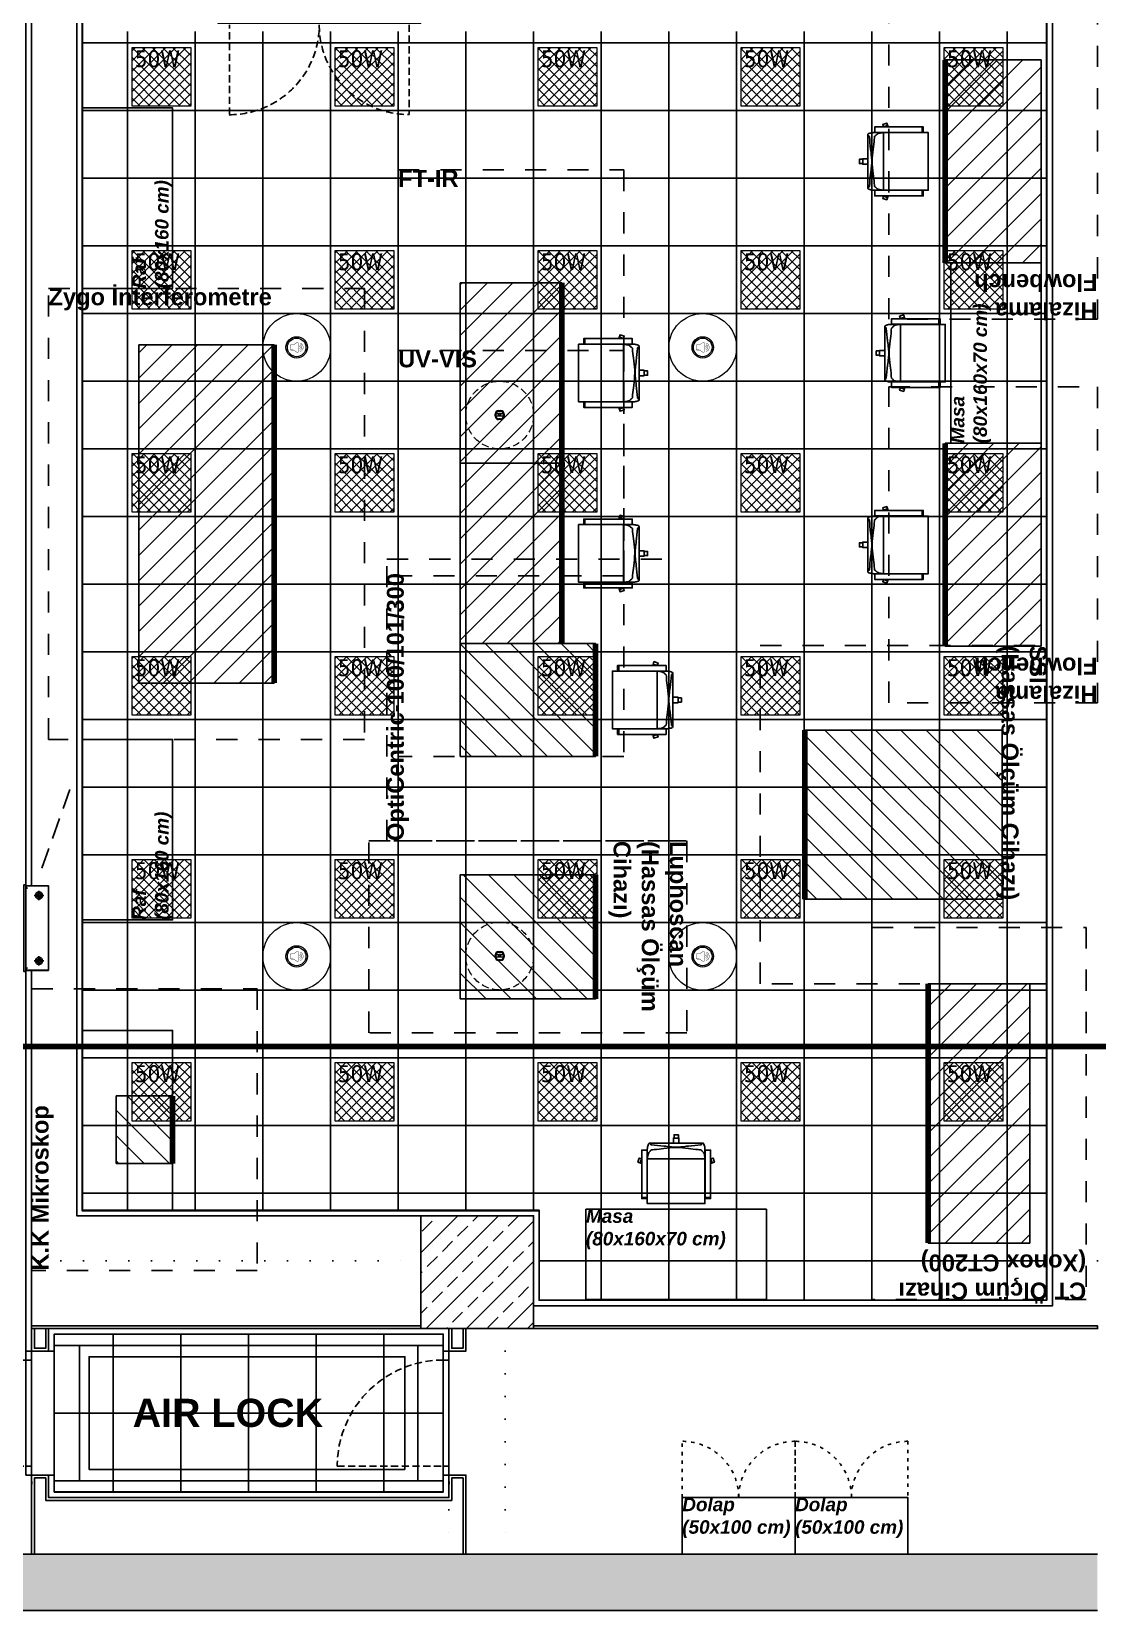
# Model space of a CAD drawing. Header units: centimetres. Extents: x 405564 to 502064, y 46284 to 60634.
# Drawn here: x 482805 to 483750, y 51833 to 53233 of the extents above; entities that cross this region are included whole.
import ezdxf
from ezdxf.enums import TextEntityAlignment as Align
from ezdxf.xclip import XClip

# ---------------------------------------------------------------- set-up
doc = ezdxf.new("R2010")
doc.units = ezdxf.units.CM
doc.header["$XCLIPFRAME"] = 0
for name, pattern in [('3+1_3b$0$DASHED', [0.25, 0.125, -0.125]), ('ACAD_ISO03W100', [30, 12, -18]), ('ACAD_ISO07W100', [3, 0, -3]), ('BORDER', [1.75, 0.5, -0.25, 0.5, -0.25, 0, -0.25]), ('DASHDOT', [25.4, 12.7, -6.35, 0, -6.35]), ('DOT', [0.25, 0, -0.25]), ('HIDDEN', [9.525, 6.35, -3.175]), ('HIDDEN2', [9.375, 6.25, -3.125])]:
    doc.linetypes.add(name, pattern=pattern)
doc.layers.get('0').update_dxf_attribs({"color": 8, "lineweight": 9})
for name, color, linetype, lineweight in [('---___EB_draft00_parselsiniri', 8, 'BORDER', 9), ('0-KRCN-AYDINLATMA-130426', 8, 'Continuous', 9), ('0-KRCN-MİMARİ-220526', 8, 'Continuous', 9)]:
    doc.layers.add(name, color=color, linetype=linetype, lineweight=lineweight)
for name, color, linetype in [('---___EB_draft03_cihazlar', 8, 'Continuous'), ('0-KRCN-ASMATAVAN-130426', 8, 'Continuous'), ('AS_CIZGI_ARSA', 8, 'Continuous'), ('AS_DOS_TERAS_UST', 8, 'ACAD_ISO07W100'), ('AS_DUV_ALCIPAN_YANGINA-SUYA DAYANIMLI', 8, 'Continuous'), ('AS_DUV_TEMIZ ODA PANELI', 8, 'Continuous'), ('AS_GOR_UZAK2', 8, 'Continuous'), ('AS_KAPI_CAM', 8, 'Continuous'), ('AS_KAPI_POZ', 8, 'Continuous'), ('AS_TA_BETONARME', 5, 'Continuous'), ('AS_TA_TARAMA', 8, 'Continuous'), ('AS_TEFR_CIHAZ', 8, 'Continuous'), ('AS_TEFR_MEK_YANGIN DOLAP TIP1 STANDART', 8, 'Continuous'), ('AS_TEFR_MOB', 8, 'Continuous'), ('AS_TES_HVL_DUVAR MENFEZ KUTU TEMIZ ODA', 8, 'HIDDEN2'), ('AS_YAZI', 8, 'Continuous')]:
    doc.layers.add(name, color=color, linetype=linetype)
doc.styles.add('Kalin02', font='arialbd.ttf')
doc.styles.add('OLCU', font='romanstw.shx', dxfattribs={"width": 0.6})
doc.styles.add('TAHOMA', font='tahoma.ttf')

# ---------------------------------------------------------------- blocks, each defined once
blk = doc.blocks.new('50W 60x60 cm  SIVA ALTI LED ARMATÜR')
at = {"layer": '0-KRCN-AYDINLATMA-130426'}
h = blk.add_hatch(dxfattribs=at)
h.set_pattern_fill('ANSI37', color=256, scale=0.2)
h.paths.add_polyline_path([(-2.6, 2.59), (2.6, 2.59), (2.6, -2.61), (-2.6, -2.61)])
for points in [[(-3, 2.99), (3, 2.99), (3, -3.01), (-3, -3.01)], [(-2.6, 2.59), (2.6, 2.59), (2.6, -2.61), (-2.6, -2.61)]]:
    blk.add_lwpolyline(points, close=True, dxfattribs=at)
at = {"layer": '0-KRCN-AYDINLATMA-130426', "insert": (-2.35, 2.34), "char_height": 1.5, "attachment_point": 1, "style": 'TAHOMA'}
blk.add_mtext_dynamic_manual_height_columns('{\\fTahoma|b0|i0|c162|p34;50W}', width=1.5, gutter_width=1.25, heights=[0], dxfattribs=at)
blk = doc.blocks.new('ABB 6131-31-24-500')
at = {"layer": '0-KRCN-AYDINLATMA-130426'}
for p, q in [((-4, -1), (-4, 1)), ((3.2, 1), (-3.2, 1)), ((-3.2, -0.8), (-3.2, 0.8)), ((-1, 4), (1, 4)), ((-1, -0.9), (-1, 1)), ((-0.8, 3.2), (0.8, 3.2)), ((1, -0.9), (1, 1)), ((3.2, 0.8), (3.2, -0.8)), ((4, 1), (4, -1)), ((3.2, -0.9), (-3.2, -0.9)), ((1, -4), (-1, -4)), ((0.8, -3.2), (-0.8, -3.2))]:
    blk.add_line(p, q, dxfattribs=at)
at = {"layer": '0-KRCN-AYDINLATMA-130426', "linetype": 'HIDDEN'}
blk.add_circle((0, 0), 30, dxfattribs=at)
at = {"layer": '0-KRCN-AYDINLATMA-130426'}
for centre, radius in [((-0.5, 0), 0.089), ((0, 0), 0.16), ((0.5, 0), 0.089)]:
    blk.add_circle(centre, radius, dxfattribs=at)
for centre, radius, start, end in [((-1, 1), 3.01, 90, 180), ((-0.8, 0.8), 2.41, 90, 180), ((0.8, 0.8), 2.41, 0, 90), ((1, 1), 3.01, 0, 90), ((-1, -1), 3.01, 180, 270), ((-0.8, -0.8), 2.41, 180, 270), ((0.8, -0.8), 2.41, 270, 0), ((1, -1), 3.01, 270, 0)]:
    blk.add_arc(centre, radius, start, end, dxfattribs=at)
blk = doc.blocks.new('ASMA TAVA TİPİ HOPARLÖR')
at = {"layer": '0-KRCN-AYDINLATMA-130426', "const_width": 0.317}
blk.add_lwpolyline([(0.3, -4.4, 0.598176), (1.3, -3.9), (1.3, 3.9, 0.598176), (0.3, 4.4), (-2.7, 2.4, -0.147433), (-3, 2.3), (-5.1, 2.3, 0.414214), (-5.7, 1.7), (-5.7, -1.7, 0.414214), (-5.1, -2.3), (-3, -2.3, -0.147433), (-2.7, -2.4)], format="xyb", close=True, dxfattribs=at)
for points in [[(2.4, 1.3, -0.601398), (2.4, -1.3)], [(2.8, 2.5, -0.658812), (2.8, -2.5)], [(3.2, 3.7, -0.680488), (3.2, -3.7)]]:
    blk.add_lwpolyline(points, format="xyb", dxfattribs=at)
at = {"layer": '0-KRCN-AYDINLATMA-130426'}
blk.add_circle((0, 0), 30, dxfattribs=at)
at = {"layer": '0-KRCN-AYDINLATMA-130426', "ltscale": 0.1}
for radius in [9.5, 8.23]:
    blk.add_circle((0, 0), radius, dxfattribs=at)
blk = doc.blocks.new('G$C546873DE')
at = {"layer": '0-KRCN-AYDINLATMA-130426', "xscale": 10, "yscale": 10, "zscale": 10}
for p in [(12355.7, 6058.6), (12535.7, 6058.6), (12715.7, 6058.6), (12895.7, 6058.6), (13075.7, 6058.6), (12355.7, 5878.6), (12535.7, 5878.6), (12715.7, 5878.6), (12895.7, 5878.6), (13075.7, 5878.6), (12355.7, 5698.6), (12535.7, 5698.6), (12715.7, 5698.6), (12895.7, 5698.6), (13075.7, 5698.6), (12355.7, 5518.6), (12535.7, 5518.6), (12715.7, 5518.6), (12895.7, 5518.6), (13075.7, 5518.6), (12355.7, 5338.6), (12535.7, 5338.6), (12715.7, 5338.6), (12895.7, 5338.6), (13075.7, 5338.6), (12355.7, 5158.6), (12535.7, 5158.6), (12715.7, 5158.6), (12895.7, 5158.6), (13075.7, 5158.6)]:
    blk.add_blockref('50W 60x60 cm  SIVA ALTI LED ARMATÜR', p, dxfattribs=at)
at = {"layer": '0-KRCN-AYDINLATMA-130426'}
for name, p in [('ASMA TAVA TİPİ HOPARLÖR', (12475.7, 5818.5)), ('ASMA TAVA TİPİ HOPARLÖR', (12835.7, 5818.5)), ('ABB 6131-31-24-500', (12655.7, 5758.5)), ('ASMA TAVA TİPİ HOPARLÖR', (12475.7, 5278.5)), ('ABB 6131-31-24-500', (12655.7, 5278.8)), ('ASMA TAVA TİPİ HOPARLÖR', (12835.7, 5278.5))]:
    blk.add_blockref(name, p, dxfattribs=at)
blk = doc.blocks.new('Luphoscan(HassasÖlçümCihazı)')
at = {"layer": 'AS_TEFR_CIHAZ'}
h = blk.add_hatch(dxfattribs=at)
h.set_pattern_fill('ANSI31', color=1, scale=5)
h.paths.add_polyline_path([(268904.1, -43521.8), (269014.1, -43521.8), (269014.1, -43641.8), (268904.1, -43641.8)])
at = {"layer": 'AS_TEFR_CIHAZ', "color": 1, "linetype": '3+1_3b$0$DASHED', "ltscale": 150}
blk.add_lwpolyline([(268874.1, -43440.8), (269044.1, -43440.8), (269044.1, -43722.8), (268874.1, -43722.8), (268874.1, -43440.8)], dxfattribs=at)
at = {"layer": 'AS_TEFR_CIHAZ', "color": 1, "const_width": 5}
blk.add_lwpolyline([(268904.1, -43521.8), (269014.1, -43521.8)], dxfattribs=at)
at = {"layer": 'AS_TEFR_CIHAZ', "color": 1}
blk.add_lwpolyline([(268904.1, -43521.8), (269014.1, -43521.8), (269014.1, -43641.8), (268904.1, -43641.8), (268904.1, -43521.8)], dxfattribs=at)
at = {"layer": 'AS_TEFR_CIHAZ', "insert": (268874.1, -43440.8), "char_height": 15, "attachment_point": 1, "style": 'Kalin02'}
blk.add_mtext_dynamic_manual_height_columns('Luphoscan \\P(Hassas Ölçüm \\PCihazı)', width=590.732, gutter_width=750, heights=[137.1], dxfattribs=at)
blk = doc.blocks.new('zygointerferometre')
at = {"layer": 'AS_TEFR_CIHAZ'}
h = blk.add_hatch(dxfattribs=at)
h.set_pattern_fill('ANSI31', color=1, scale=5)
h.paths.add_polyline_path([(272550.3, -39180.5), (272670.3, -39180.5), (272670.3, -39480.5), (272550.3, -39480.5)])
at = {"layer": 'AS_TEFR_CIHAZ', "color": 1, "linetype": '3+1_3b$0$DASHED', "ltscale": 150}
blk.add_lwpolyline([(272470.3, -39130.5), (272750.3, -39130.5), (272750.3, -39530.5), (272470.3, -39530.5), (272470.3, -39130.5)], dxfattribs=at)
at = {"layer": 'AS_TEFR_CIHAZ', "color": 1}
blk.add_lwpolyline([(272550.3, -39180.5), (272670.3, -39180.5), (272670.3, -39480.5), (272550.3, -39480.5), (272550.3, -39180.5)], dxfattribs=at)
at = {"layer": 'AS_TEFR_CIHAZ', "color": 1, "const_width": 5}
blk.add_lwpolyline([(272670.3, -39180.5), (272670.3, -39480.5)], dxfattribs=at)
at = {"layer": 'AS_TEFR_CIHAZ', "insert": (272470.3, -39130.5), "char_height": 15, "attachment_point": 1, "style": 'Kalin02'}
blk.add_mtext_dynamic_manual_height_columns('Zygo İnterferometre', width=590.732, gutter_width=750, heights=[137.1], dxfattribs=at)
blk = doc.blocks.new('SSI(Hassas Ölçüm Cihazı)')
at = {"layer": 'AS_TEFR_CIHAZ'}
h = blk.add_hatch(dxfattribs=at)
h.set_pattern_fill('ANSI31', color=1, scale=5)
h.paths.add_polyline_path([(268792.9, -42909.9), (268942.9, -42909.9), (268942.9, -43084.9), (268792.9, -43084.9)])
at = {"layer": 'AS_TEFR_CIHAZ', "color": 1, "linetype": '3+1_3b$0$DASHED', "ltscale": 150}
blk.add_lwpolyline([(268717.9, -42870.4), (269017.9, -42870.4), (269017.9, -43124.4), (268717.9, -43124.4), (268717.9, -42870.4)], dxfattribs=at)
at = {"layer": 'AS_TEFR_CIHAZ', "color": 1}
blk.add_lwpolyline([(268792.9, -42909.9), (268942.9, -42909.9), (268942.9, -43084.9), (268792.9, -43084.9), (268792.9, -42909.9)], dxfattribs=at)
at = {"layer": 'AS_TEFR_CIHAZ', "color": 1, "const_width": 5}
blk.add_lwpolyline([(268792.9, -43084.9), (268942.9, -43084.9)], dxfattribs=at)
at = {"layer": 'AS_TEFR_CIHAZ', "insert": (268717.9, -42870.4), "char_height": 15, "attachment_point": 1, "style": 'Kalin02'}
blk.add_mtext_dynamic_manual_height_columns('SSI \\P(Hassas Ölçüm Cihazı)', width=590.732, gutter_width=750, heights=[137.1], dxfattribs=at)
blk = doc.blocks.new('sandalye_')
at = {"layer": 'AS_TEFR_MOB', "linetype": 'ByBlock', "ltscale": 25}
for points in [[(260033.4, -40514.8, -0.048176), (260031.6, -40514.8, -0.000623), (260029.1, -40514.6, -0.003131), (260022.4, -40513.8, 0.007334), (260011.4, -40512.7, -0.309457), (260010.5, -40511.9, 0.002444), (260010.4, -40511.5, 0.476314), (260010.2, -40511.4, 0.375136), (260009, -40511.6, 0.082453), (260008.7, -40512.2, 0.046929), (260008.2, -40513.8, 0.002381), (260007.9, -40515.3, 0.007794), (260007.8, -40516.4), (260007.8, -40524.5, -0.011445), (260008.4, -40521.5, -0.082784), (260009.2, -40519.5, -0.150147), (260010.3, -40518.5, 0.242317), (260010.4, -40518.4, -0.036292), (260010.5, -40518, -0.114957), (260010.8, -40517.6, -0.16132), (260011.4, -40517.2, -0.020506), (260013.9, -40517, 0.024793), (260022.4, -40516.1, -0.030903), (260033.4, -40515.1, -1.030607)], [(260033.4, -40514.8, 0.048176), (260035.1, -40514.8, 0.000623), (260037.6, -40514.6, 0.003131), (260044.3, -40513.8, -0.007334), (260055.3, -40512.7, 0.309457), (260056.2, -40511.9, -0.002444), (260056.3, -40511.5, -0.476314), (260056.5, -40511.4, -0.375136), (260057.7, -40511.6, -0.082453), (260058, -40512.2, -0.046929), (260058.5, -40513.8, -0.002381), (260058.8, -40515.3, -0.007794), (260058.9, -40516.4), (260058.9, -40524.5, 0.011445), (260058.4, -40521.5, 0.082784), (260057.6, -40519.5, 0.150147), (260056.4, -40518.5, -0.242317), (260056.3, -40518.4, 0.036292), (260056.2, -40518, 0.114957), (260055.9, -40517.6, 0.16132), (260055.3, -40517.2, 0.020506), (260052.8, -40517, -0.024793), (260044.3, -40516.1, 0.030903), (260033.4, -40515.1, 1.030607)]]:
    blk.add_lwpolyline(points, format="xyb", dxfattribs=at)
for points in [[(260009.7, -40511.3), (260033.4, -40511.3)], [(260035.8, -40511.3), (260035.8, -40506.8), (260030.9, -40506.8), (260030.9, -40511.3)], [(260031.5, -40506.8), (260031.5, -40503.8), (260035.3, -40503.8), (260035.3, -40506.8)], [(260057, -40511.3), (260033.4, -40511.3)], [(260002.8, -40525.2), (260000.6, -40524.5), (259999.4, -40528.1), (260002.8, -40529.2)], [(260002.7, -40525.2), (260001.5, -40528.8)], [(260002.8, -40525.4), (260001.7, -40528.8)], [(260007.8, -40524.5), (260007.8, -40564.9), (260033.4, -40564.9)], [(260007.8, -40525.2), (260033.4, -40525.2)], [(260058.9, -40524.5), (260058.9, -40564.9), (260033.4, -40564.9)], [(260058.9, -40525.2), (260033.4, -40525.2)], [(260063.9, -40525.2), (260066.1, -40524.5), (260067.3, -40528.1), (260063.9, -40529.2)], [(260063.9, -40525.4), (260065.1, -40528.8)], [(260064.1, -40525.2), (260065.2, -40528.8)], [(260002.8, -40559.4), (260002.8, -40560.4), (260007.8, -40560.4), (260007.8, -40559.4)], [(260063.9, -40559.4), (260063.9, -40560.4), (260059, -40560.4), (260059, -40559.4)]]:
    blk.add_lwpolyline(points, dxfattribs=at)
for points in [[(260007.8, -40559.4), (260002.8, -40559.4), (260002.8, -40517.4), (260007.8, -40517.4)], [(260059, -40559.4), (260063.9, -40559.4), (260063.9, -40517.4), (260059, -40517.4)]]:
    blk.add_lwpolyline(points, close=True, dxfattribs=at)
blk = doc.blocks.new('HizalamaFlowbench')
at = {"layer": 'AS_TEFR_CIHAZ'}
h = blk.add_hatch(dxfattribs=at)
h.set_pattern_fill('ANSI31', color=1, scale=5)
h.set_pattern_definition([(45, (10801.592, 2951.475), (-11.22532015, 11.22532015), [])])
h.paths.add_polyline_path([(277655.7, -39872.9), (277740.7, -39872.9), (277740.7, -40052.9), (277655.7, -40052.9)])
at = {"layer": 'AS_TEFR_CIHAZ', "color": 1, "linetype": '3+1_3b$0$DASHED', "ltscale": 150}
blk.add_lwpolyline([(277605.7, -39822.9), (277790.7, -39822.9), (277790.7, -40102.9), (277605.7, -40102.9), (277605.7, -39822.9)], dxfattribs=at)
at = {"layer": 'AS_TEFR_CIHAZ', "color": 1, "const_width": 5}
blk.add_lwpolyline([(277740.7, -39872.9), (277740.7, -40052.9)], dxfattribs=at)
at = {"layer": 'AS_TEFR_CIHAZ', "color": 1}
blk.add_lwpolyline([(277655.7, -39872.9), (277740.7, -39872.9), (277740.7, -40052.9), (277655.7, -40052.9), (277655.7, -39872.9)], dxfattribs=at)
at = {"layer": 'AS_TEFR_MOB', "color": 1, "rotation": 270}
blk.add_blockref('sandalye_', (318320.6, 220070.5), dxfattribs=at)
at = {"layer": 'AS_TEFR_CIHAZ', "insert": (277605.7, -39822.9), "char_height": 15, "attachment_point": 1, "style": 'Kalin02'}
blk.add_mtext_dynamic_manual_height_columns('Hizalama \\PFlowbench', width=975.745, gutter_width=750, heights=[152.4], dxfattribs=at)
blk = doc.blocks.new('OptiCentric100_101_300')
at = {"layer": 'AS_TEFR_CIHAZ'}
h = blk.add_hatch(dxfattribs=at)
h.set_pattern_fill('ANSI31', color=1, scale=5)
h.paths.add_polyline_path([(271677.7, -39089.4), (271777.7, -39089.4), (271777.7, -39209.4), (271677.7, -39209.4)])
at = {"layer": 'AS_TEFR_CIHAZ', "color": 1, "linetype": '3+1_3b$0$DASHED', "ltscale": 150}
blk.add_lwpolyline([(271602.7, -39024.4), (271852.7, -39024.4), (271852.7, -39274.4), (271602.7, -39274.4), (271602.7, -39024.4)], dxfattribs=at)
at = {"layer": 'AS_TEFR_CIHAZ', "color": 1}
blk.add_lwpolyline([(271677.7, -39089.4), (271777.7, -39089.4), (271777.7, -39209.4), (271677.7, -39209.4), (271677.7, -39089.4)], dxfattribs=at)
at = {"layer": 'AS_TEFR_CIHAZ', "color": 1, "const_width": 5}
blk.add_lwpolyline([(271677.7, -39209.4), (271777.7, -39209.4)], dxfattribs=at)
at = {"layer": 'AS_TEFR_MOB', "color": 1, "rotation": 180}
blk.add_blockref('sandalye_', (531761.1, -79789.3), dxfattribs=at)
at = {"layer": 'AS_TEFR_CIHAZ', "insert": (271602.7, -39024.4), "char_height": 15, "attachment_point": 1, "style": 'Kalin02'}
blk.add_mtext_dynamic_manual_height_columns('OptiCentric-100/101/300', width=590.732, gutter_width=750, heights=[137.1], dxfattribs=at)
blk = doc.blocks.new('K.K Mikroskop')
at = {"layer": 'AS_TEFR_CIHAZ'}
h = blk.add_hatch(dxfattribs=at)
h.set_pattern_fill('ANSI31', color=1, scale=5)
h.paths.add_polyline_path([(274715.4, -40633.8), (274775.4, -40633.8), (274775.4, -40683.8), (274715.4, -40683.8)])
at = {"layer": 'AS_TEFR_CIHAZ', "color": 1, "linetype": '3+1_3b$0$DASHED', "ltscale": 150}
blk.add_lwpolyline([(274620.4, -40558.8), (274870.4, -40558.8), (274870.4, -40758.8), (274620.4, -40758.8), (274620.4, -40558.8)], dxfattribs=at)
at = {"layer": 'AS_TEFR_CIHAZ', "color": 1}
blk.add_lwpolyline([(274715.4, -40633.8), (274775.4, -40633.8), (274775.4, -40683.8), (274715.4, -40683.8), (274715.4, -40633.8)], dxfattribs=at)
at = {"layer": 'AS_TEFR_CIHAZ', "color": 1, "const_width": 5}
blk.add_lwpolyline([(274715.4, -40683.8), (274775.4, -40683.8)], dxfattribs=at)
at = {"layer": 'AS_TEFR_CIHAZ', "insert": (274620.4, -40558.8), "char_height": 15, "attachment_point": 1, "style": 'Kalin02'}
blk.add_mtext_dynamic_manual_height_columns('K.K Mikroskop', width=588.214, gutter_width=750, heights=[89.3], dxfattribs=at)
blk = doc.blocks.new('FT-IR')
at = {"layer": 'AS_TEFR_CIHAZ'}
h = blk.add_hatch(dxfattribs=at)
h.set_pattern_fill('ANSI31', color=1, scale=5)
h.paths.add_polyline_path([(272865.2, -40636.1), (272955.2, -40636.1), (272955.2, -40796.1), (272865.2, -40796.1)])
at = {"layer": 'AS_TEFR_CIHAZ', "color": 1, "linetype": '3+1_3b$0$DASHED', "ltscale": 150}
blk.add_lwpolyline([(272810.2, -40536.1), (273010.2, -40536.1), (273010.2, -40896.1), (272810.2, -40896.1), (272810.2, -40536.1)], dxfattribs=at)
at = {"layer": 'AS_TEFR_CIHAZ', "color": 1}
blk.add_lwpolyline([(272865.2, -40636.1), (272955.2, -40636.1), (272955.2, -40796.1), (272865.2, -40796.1), (272865.2, -40636.1)], dxfattribs=at)
at = {"layer": 'AS_TEFR_CIHAZ', "color": 1, "const_width": 5}
blk.add_lwpolyline([(272955.2, -40636.1), (272955.2, -40796.1)], dxfattribs=at)
at = {"layer": 'AS_TEFR_MOB', "color": 1, "rotation": 270}
blk.add_blockref('sandalye_', (313535.1, 219317.2), dxfattribs=at)
at = {"layer": 'AS_TEFR_CIHAZ', "insert": (272810.2, -40536.1), "char_height": 15, "attachment_point": 1, "style": 'Kalin02'}
blk.add_mtext_dynamic_manual_height_columns('FT-IR', width=588.214, gutter_width=750, heights=[89.3], dxfattribs=at)
blk = doc.blocks.new('UV-VIS')
at = {"layer": 'AS_TEFR_CIHAZ'}
h = blk.add_hatch(dxfattribs=at)
h.set_pattern_fill('ANSI31', color=1, scale=5)
h.set_pattern_definition([(45, (359.981, 0), (-11.22532015, 11.22532015), [])])
h.paths.add_polyline_path([(273225.2, -40636.1), (273315.2, -40636.1), (273315.2, -40796.1), (273225.2, -40796.1)])
at = {"layer": 'AS_TEFR_CIHAZ', "color": 1, "linetype": '3+1_3b$0$DASHED', "ltscale": 150}
blk.add_lwpolyline([(273170.2, -40536.1), (273370.2, -40536.1), (273370.2, -40896.1), (273170.2, -40896.1), (273170.2, -40536.1)], dxfattribs=at)
at = {"layer": 'AS_TEFR_CIHAZ', "color": 1}
blk.add_lwpolyline([(273225.2, -40636.1), (273315.2, -40636.1), (273315.2, -40796.1), (273225.2, -40796.1), (273225.2, -40636.1)], dxfattribs=at)
at = {"layer": 'AS_TEFR_CIHAZ', "color": 1, "const_width": 5}
blk.add_lwpolyline([(273315.2, -40796.1), (273315.2, -40636.1)], dxfattribs=at)
at = {"layer": 'AS_TEFR_MOB', "color": 1, "rotation": 270}
blk.add_blockref('sandalye_', (313895.1, 219317.2), dxfattribs=at)
at = {"layer": 'AS_TEFR_CIHAZ', "insert": (273170.2, -40536.1), "char_height": 15, "attachment_point": 1, "style": 'Kalin02'}
blk.add_mtext_dynamic_manual_height_columns('UV-VIS', width=588.214, gutter_width=750, heights=[89.3], dxfattribs=at)
blk = doc.blocks.new('CTÖlçümCihazı(Xonox CT200)')
at = {"layer": '---___EB_draft03_cihazlar'}
h = blk.add_hatch(dxfattribs=at)
h.set_pattern_fill('ANSI31', color=1, scale=5)
h.paths.add_polyline_path([(273663.3, -40703.2), (273753.3, -40703.2), (273753.3, -40933.2), (273663.3, -40933.2)])
at = {"layer": '---___EB_draft03_cihazlar', "color": 1, "linetype": '3+1_3b$0$DASHED', "ltscale": 150}
blk.add_lwpolyline([(273613.3, -40653.2), (273803.3, -40653.2), (273803.3, -40983.2), (273613.3, -40983.2), (273613.3, -40653.2)], dxfattribs=at)
at = {"layer": '---___EB_draft03_cihazlar', "color": 1}
blk.add_lwpolyline([(273663.3, -40703.2), (273753.3, -40703.2), (273753.3, -40933.2), (273663.3, -40933.2), (273663.3, -40703.2)], dxfattribs=at)
at = {"layer": '---___EB_draft03_cihazlar', "color": 1, "const_width": 5}
blk.add_lwpolyline([(273753.3, -40703.2), (273753.3, -40933.2)], dxfattribs=at)
at = {"layer": '---___EB_draft03_cihazlar', "insert": (273613.3, -40653.2), "char_height": 15, "attachment_point": 1, "style": 'Kalin02'}
blk.add_mtext_dynamic_manual_height_columns('CT Ölçüm Cihazı \\P(Xonox CT200)', width=706.709, gutter_width=750, heights=[171.3], dxfattribs=at)
blk = doc.blocks.new('80x160')
at = {"layer": 'AS_TEFR_MOB', "ltscale": 200}
blk.add_lwpolyline([(259953.4, -40569.9), (260113.4, -40569.9), (260113.4, -40649.9), (259953.4, -40649.9), (259953.4, -40569.9)], dxfattribs=at)
at = {"layer": 'AS_TEFR_MOB', "color": 1}
blk.add_blockref('sandalye_', (0, 0), dxfattribs=at)
at = {"layer": 'AS_TEFR_MOB', "ltscale": 200, "insert": (259953.4, -40569.9), "char_height": 12, "attachment_point": 1, "style": 'Kalin02'}
blk.add_mtext_dynamic_manual_height_columns('{\\fSwis721 BT|b1|i1|c162|p34;Masa\\P(80x160x70 cm)}', width=590.732, gutter_width=750, heights=[137.1], dxfattribs=at)
blk = doc.blocks.new('A.9_cihazlar')
at = {"layer": 'AS_TEFR_MOB', "ltscale": 200}
for points in [[(-950, 1032.3), (-950, 872.3), (-870, 872.3), (-870, 1032.3), (-950, 1032.3)], [(-950, 472.3), (-950, 312.3), (-870, 312.3), (-870, 472.3), (-950, 472.3)], [(-950, 214.3), (-950, 54.3), (-870, 54.3), (-870, 214.3), (-950, 214.3)]]:
    blk.add_lwpolyline(points, dxfattribs=at)
at = {"layer": '---___EB_draft03_cihazlar', "color": 1}
for name, p, rotation in [('HizalamaFlowbench', (277555.7, -38978), 180), ('HizalamaFlowbench', (277555.7, -39318), 180), ('CTÖlçümCihazı(Xonox CT200)', (273553.3, -40677.5), 179.999999999981), ('K.K Mikroskop', (-41553.8, -274619.1), 90)]:
    blk.add_blockref(name, p, dxfattribs=dict(at, rotation=rotation))
for name, p in [('FT-IR', (-273480.2, 41513.4)), ('UV-VIS', (-273840.2, 41353.4))]:
    blk.add_blockref(name, p, dxfattribs=at)
at = {"layer": '---___EB_draft03_cihazlar'}
blk.add_blockref('zygointerferometre', (-273450.3, 40002.8), dxfattribs=at)
for name, p, rotation in [('OptiCentric100_101_300', (-39704.4, -271220.4), 90), ('SSI(Hassas Ölçüm Cihazı)', (42775.4, 269273.6), 270), ('Luphoscan(HassasÖlçümCihazı)', (43026.8, 269256.4), 270)]:
    blk.add_blockref(name, p, dxfattribs=dict(at, rotation=rotation))
at = {"layer": 'AS_TEFR_MOB', "color": 1, "rotation": 90}
blk.add_blockref('80x160', (-40749.9, -259218.5), dxfattribs=at)
at = {"layer": 'AS_TEFR_MOB', "color": 1}
blk.add_blockref('80x160', (-260456.9, 40625.6), dxfattribs=at)
at = {"layer": 'AS_TEFR_MOB', "ltscale": 200, "char_height": 12, "attachment_point": 7, "rotation": 90, "style": 'Kalin02'}
for insert in [(-870, 872.3), (-870, 312.3)]:
    blk.add_mtext_dynamic_manual_height_columns('{\\fSwis721 BT|b1|i1|c162|p34;Raf\\P(80x160 cm)}', width=590.732, gutter_width=750, heights=[137.1], dxfattribs=dict(at, insert=insert))
blk = doc.blocks.new('dolap-1')
at = {"layer": 'AS_TEFR_MOB'}
blk.add_lwpolyline([(17626.9, 8006.7), (17676.9, 8006.7), (17676.9, 8106.7), (17626.9, 8106.7)], close=True, dxfattribs=at)
at = {"layer": 'AS_TEFR_MOB', "linetype": 'ACAD_ISO03W100', "ltscale": 0.25}
blk.add_lwpolyline([(17676.9, 8106.7), (17726.9, 8106.7, -0.414214), (17676.9, 8056.7, -0.414214), (17726.9, 8006.7), (17676.9, 8006.7)], format="xyb", dxfattribs=at)
at = {"layer": 'AS_TEFR_MOB', "ltscale": 200, "insert": (17676.9, 8106.7), "char_height": 12, "attachment_point": 1, "rotation": 270, "style": 'Kalin02'}
blk.add_mtext_dynamic_manual_height_columns('{\\fSwis721 BT|b1|i1|c162|p34;Dolap \\P(50x100 cm)}', width=590.732, gutter_width=750, heights=[137.1], dxfattribs=at)
blk = doc.blocks.new('bakim-odasi-tefris')
at = {"layer": 'AS_TEFR_CIHAZ', "rotation": 90.00000000000001}
for p in [(7688.6, -17876.9), (7788.6, -17876.9)]:
    blk.add_blockref('dolap-1', p, dxfattribs=at)
blk = doc.blocks.new('OPK-temizoda-panel-00')
at = {"layer": 'AS_DUV_TEMIZ ODA PANELI'}
for points in [[(7145, -2880), (7145, -4600), (7550, -4600), (7550, -4680), (8010, -4680), (8010, -2595), (7350, -2595), (7350, -2055), (7345, -2055), (7345, -2600), (8005, -2600), (8005, -4675), (7555, -4675), (7555, -4595), (7150, -4595), (7150, -2875), (7100, -2875), (7100, -4720), (7105, -4720), (7105, -2880)], [(7120, -4720), (7125, -4720), (7125, -4705), (7470, -4705), (7470, -4720), (7475, -4720), (7475, -4700), (7120, -4700)], [(7475, -4830), (7475, -4850), (7120, -4850), (7120, -4830), (7125, -4830), (7125, -4845), (7470, -4845), (7470, -4830)]]:
    blk.add_lwpolyline(points, close=True, dxfattribs=at)
blk = doc.blocks.new('OPK-site-surrounding-R01')
at = {"layer": '---___EB_draft00_parselsiniri', "linetype": 'DASHDOT', "ltscale": 5, "const_width": 5, "flags": 128}
blk.add_lwpolyline([(-303.7, 52.5), (22545.3, 391.1), (23723.4, -711), (24047.6, -4450), (-299.9, -4450)], close=True, dxfattribs=at)
blk = doc.blocks.new('YANGIN DOLAP TIP1 75X100X20 PLAN')
blk.add_wipeout([(0, -22), (38.3, -22), (38.4, -22), (38.4, -21.9), (38.5, -21.9), (38.5, -21.8), (38.5, -20.2), (38.5, -20.1), (38.4, -20.1), (38.4, -20), (38.3, -20), (37.5, -20), (37.5, 0), (0, 0), (-37.5, 0), (-37.5, -20), (-38.3, -20), (-38.4, -20), (-38.4, -20.1), (-38.5, -20.1), (-38.5, -20.2), (-38.5, -21.8), (-38.5, -21.9), (-38.4, -21.9), (-38.4, -22), (-38.3, -22)])
for p, q in [((-24.8, -8.5), (-33.2, -8.5)), ((-29, -4.2), (-29, -12.8)), ((24.8, -8.5), (33.2, -8.5)), ((29, -4.3), (29, -12.8)), ((37.5, -20), (-37.5, -20))]:
    blk.add_line(p, q)
blk.add_lwpolyline([(37.5, 0), (-37.5, 0), (-37.5, -20), (-35.4, -20), (-35.4, -18.8), (-35.5, -18.8), (-35.5, -19.9), (-37.4, -19.9), (-37.4, -0.1), (37.4, -0.1), (37.4, -19.9), (35.5, -19.9), (35.5, -18.8), (35.4, -18.8), (35.4, -20), (37.5, -20)], close=True)
blk.add_lwpolyline([(-37.5, -20), (-38.3, -20, 0.414214), (-38.5, -20.2), (-38.5, -21.8, 0.414214), (-38.3, -22), (38.3, -22, 0.414214), (38.5, -21.8), (38.5, -20.2, 0.414214), (38.3, -20), (37.5, -20), (37.5, -20.1), (38.3, -20.1, -0.414214), (38.4, -20.2), (38.4, -21.8, -0.414214), (38.3, -21.9), (-38.3, -21.9, -0.414214), (-38.4, -21.8), (-38.4, -20.2, -0.414214), (-38.3, -20.1), (-37.5, -20.1)], format="xyb", close=True)
for centre, radius in [((-29, -8.5), 3.15), ((-29, -8.5), 1.85), ((29, -8.5), 3.15), ((29, -8.5), 1.85)]:
    blk.add_circle(centre, radius)
blk = doc.blocks.new('*U639')
at = {"color": 0, "linetype": 'HIDDEN', "lineweight": -2}
for p, q in [((10.3, -91.1), (10.3, -11.4)), ((169.7, -11.4), (169.7, -91.1))]:
    blk.add_line(p, q, dxfattribs=at)
at = {"color": 0, "lineweight": -2}
for points in [[(0, -10), (8, -10), (8, -5), (0, -5), (0, -10)], [(8, -10), (8, -5), (90, -5), (90, -10)], [(172, -10), (172, -5), (90, -5), (90, -10)], [(180, -10), (172, -10), (172, -5), (180, -5), (180, -10)]]:
    blk.add_lwpolyline(points, close=True, dxfattribs=at)
at = {"color": 0, "linetype": 'HIDDEN', "lineweight": -2}
for centre, radius, start, end in [((169.7, -11.4), 79.7, 180, 270), ((10.2, -11.3), 79.9, 270.0486, 357.1109)]:
    blk.add_arc(centre, radius, start, end, dxfattribs=at)
at = {"color": 3, "style": 'OLCU', "width": 0.5, "flags": 1}
for tag, p in [('K-DIVISYON', (-80, -85)), ('K-PBAR', (105, -85)), ('K-KAPITIP', (-80, -335))]:
    blk.add_attdef(tag, p, '', height=17.5, dxfattribs=at)
at = {"color": 5, "true_color": 0x0505ff, "style": 'OLCU', "width": 0.5, "flags": 1}
for tag, p in [('K-NEREDEN-NO', (-80, -110)), ('K-NEREYE-NO', (-80, -185)), ('K-DUVARTIP', (-80, -285)), ('K-ACILISYON', (-80, -310))]:
    blk.add_attdef(tag, p, '', height=17.5, dxfattribs=at)
at = {"color": 1, "true_color": 0xfa0000, "style": 'OLCU', "width": 0.5, "flags": 1}
for tag, p in [('K-IZLENEBILIRLIK', (105, -110)), ('K-TEKMELIK', (105, -135)), ('K-KONTROLTIPNEREDEN', (-80, -160)), ('K-BAND', (105, -160)), ('K-MENFEZ', (105, -210)), ('K-KONTROLTIPNEREYE', (-80, -235)), ('K-PENCERE', (105, -235)), ('K-KILITTIP', (-80, -260)), ('K-NOT-AS-MIMARI2', (105, -285)), ('K-NOT-ELEKTRIK', (105, -335)), ('K-NOT-YANGIN', (105, -360)), ('K-ACMAKAPAMASISTEMI', (-80, -385)), ('K-NOT-ISLETME', (105, -385)), ('K-YANGIN', (-80, -435))]:
    blk.add_attdef(tag, p, '', height=17.5, dxfattribs=at)
at = {"color": 220, "true_color": 0xf113d4, "style": 'OLCU', "width": 0.5, "flags": 1}
for tag, p in [('K-NEREDEN-AD', (-80, -135)), ('K-NEREYE-AD', (-80, -210))]:
    blk.add_attdef(tag, p, '', height=17.5, dxfattribs=at)
at = {"color": 0, "style": 'OLCU', "width": 0.5, "flags": 1}
for tag, p in [('K-TAMACILIRLIK', (105, -185)), ('K-NOT-AS-MIMARI1', (105, -310)), ('K-KASATIP', (-80, -360)), ('K-KURSUN', (-80, -410))]:
    blk.add_attdef(tag, p, '', height=17.5, dxfattribs=at)
at = {"color": 252, "style": 'OLCU', "width": 0.5, "flags": 1}
for tag, p in [('K-REZ1', (105, -435)), ('K-REZ2', (105, -460)), ('K-REZ3', (105, -485)), ('K-REZ4', (105, -510)), ('K-REZ5', (105, -535))]:
    blk.add_attdef(tag, p, '', height=17.5, dxfattribs=at)
at = {"layer": 'AS_KAPI_POZ', "style": 'OLCU', "width": 0.45}
for tag, p in [('YUK', (141.5, 31.5)), ('POZ+GEN', (141.5, -8.5))]:
    blk.add_attdef(tag, text='', height=20, dxfattribs=at).set_placement(p, align=Align.MIDDLE_CENTER)
at = {"layer": 'AS_KAPI_POZ', "style": 'OLCU', "width": 0.5}
blk.add_attdef('K-NO', text='', height=8, rotation=90, dxfattribs=at).set_placement((11, -15), align=Align.TOP_LEFT)
at = {"layer": 'AS_KAPI_POZ', "color": 251, "style": 'OLCU', "width": 0.45}
blk.add_attdef('K-DUVAR(CM)', text='', height=6, dxfattribs=at).set_placement((-5, -5), align=Align.MIDDLE_RIGHT)
blk = doc.blocks.new('*U684')
at = {"color": 0, "linetype": 'HIDDEN', "lineweight": -2}
blk.add_line((8, 94), (8, 0), dxfattribs=at)
at = {"color": 0, "lineweight": -2}
for points in [[(0, 0), (8, 0), (8, -5), (0, -5), (0, 0)], [(8, 0), (8, -5), (102, -5), (102, 0)], [(110, 0), (102, 0), (102, -5), (110, -5), (110, 0)]]:
    blk.add_lwpolyline(points, close=True, dxfattribs=at)
at = {"color": 0, "linetype": 'HIDDEN', "lineweight": -2}
blk.add_arc((8, 0), 94, 360, 90, dxfattribs=at)
at = {"color": 3, "style": 'OLCU', "width": 0.5, "flags": 1}
for tag, p in [('K-DIVISYON', (-80, -85)), ('K-PBAR', (105, -85)), ('K-KAPITIP', (-80, -335))]:
    blk.add_attdef(tag, p, '', height=17.5, dxfattribs=at)
at = {"color": 5, "true_color": 0x0505ff, "style": 'OLCU', "width": 0.5, "flags": 1}
for tag, p in [('K-NEREDEN-NO', (-80, -110)), ('K-NEREYE-NO', (-80, -185)), ('K-DUVARTIP', (-80, -285)), ('K-ACILISYON', (-80, -310))]:
    blk.add_attdef(tag, p, '', height=17.5, dxfattribs=at)
at = {"color": 1, "true_color": 0xfa0000, "style": 'OLCU', "width": 0.5, "flags": 1}
for tag, p in [('K-IZLENEBILIRLIK', (105, -110)), ('K-TEKMELIK', (105, -135)), ('K-KONTROLTIPNEREDEN', (-80, -160)), ('K-BAND', (105, -160)), ('K-MENFEZ', (105, -210)), ('K-KONTROLTIPNEREYE', (-80, -235)), ('K-PENCERE', (105, -235)), ('K-KILITTIP', (-80, -260)), ('K-NOT-AS-MIMARI1', (105, -285)), ('K-NOT-ELEKTRIK', (105, -335)), ('K-NOT-YANGIN', (105, -360)), ('K-ACMAKAPAMASISTEMI', (-80, -385)), ('K-NOT-ISLETME', (105, -385)), ('K-YANGIN', (-80, -435))]:
    blk.add_attdef(tag, p, '', height=17.5, dxfattribs=at)
at = {"color": 220, "true_color": 0xf113d4, "style": 'OLCU', "width": 0.5, "flags": 1}
for tag, p in [('K-NEREDEN-AD', (-80, -135)), ('K-NEREYE-AD', (-80, -210))]:
    blk.add_attdef(tag, p, '', height=17.5, dxfattribs=at)
at = {"color": 0, "style": 'OLCU', "width": 0.5, "flags": 1}
for tag, p in [('K-TAMACILIRLIK', (105, -185)), ('K-NOT-AS-MIMARI2', (105, -310)), ('K-KASATIP', (-80, -360)), ('K-KURSUN', (-80, -410))]:
    blk.add_attdef(tag, p, '', height=17.5, dxfattribs=at)
at = {"color": 252, "style": 'OLCU', "width": 0.5, "flags": 1}
for tag, p in [('K-REZ1', (105, -435)), ('K-REZ2', (105, -460)), ('K-REZ3', (105, -485)), ('K-REZ4', (105, -510)), ('K-REZ5', (105, -535))]:
    blk.add_attdef(tag, p, '', height=17.5, dxfattribs=at)
at = {"layer": 'AS_KAPI_POZ', "style": 'OLCU', "width": 0.45}
for tag, p in [('POZ+GEN', (50, 18.5)), ('YUK', (50, -21.5))]:
    blk.add_attdef(tag, text='', height=20, dxfattribs=at).set_placement(p, align=Align.MIDDLE_CENTER)
at = {"layer": 'AS_KAPI_POZ', "style": 'OLCU', "width": 0.5}
blk.add_attdef('K-NO', text='', height=8, rotation=90, dxfattribs=at).set_placement((11, 5), align=Align.TOP_LEFT)
at = {"layer": 'AS_KAPI_POZ', "color": 251, "style": 'OLCU', "width": 0.45}
blk.add_attdef('K-DUVAR(CM)', text='', height=6, dxfattribs=at).set_placement((-5, -5), align=Align.MIDDLE_RIGHT)
blk = doc.blocks.new('A$C6A10306C')
at = {"layer": 'AS_TA_TARAMA'}
h = blk.add_hatch(dxfattribs=at)
h.set_pattern_fill('ANSI33', color=256, scale=4, angle=180)
h.set_pattern_definition([(225, (17560.68, -7819.299), (17.96051, -17.96051), []), (225, (17542.72, -7819.299), (17.96051, -17.96051), [12.7, -6.35])])
h.paths.add_polyline_path([(12585.68, -8451.45), (12685.68, -8451.45), (12685.68, -8551.45), (12585.68, -8551.45)], flags=17)
h = blk.add_hatch(dxfattribs=at)
h.set_pattern_fill('ANSI33', color=256, scale=4, angle=180)
h.set_pattern_definition([(225, (9160.68, -8776.454), (17.96051, -17.96051), []), (225, (9142.72, -8776.454), (17.96051, -17.96051), [12.7, -6.35])])
h.paths.add_polyline_path([(13185.68, -8751.45), (5135.68, -8751.45), (5135.68, -8801.45), (13185.68, -8801.45)])
at = {"layer": 'AS_CIZGI_ARSA', "linetype": 'DASHDOT', "ltscale": 5, "flags": 128}
blk.add_lwpolyline([(4831.96, -3798.91), (27681.01, -3460.36), (28859.04, -4562.43), (29183.31, -8301.44), (4835.8, -8301.44)], close=True, dxfattribs=at)
at = {"layer": 'AS_DOS_TERAS_UST', "linetype": 'DOT', "ltscale": 80}
for p, q in [((12085.68, -8491.45), (12585.68, -8491.45)), ((13185.68, -8491.45), (12685.68, -8491.45)), ((12085.68, -8551.45), (12585.68, -8551.45)), ((12610.68, -8551.45), (12610.68, -8751.45)), ((12660.68, -8551.45), (12660.68, -8751.45)), ((13185.68, -8551.45), (12685.68, -8551.45))]:
    blk.add_line(p, q, dxfattribs=at)
at = {"layer": 'AS_DUV_ALCIPAN_YANGINA-SUYA DAYANIMLI'}
blk.add_lwpolyline([(12585.68, -8551.45), (12240.68, -8551.45), (12240.68, -8548.95), (12585.68, -8548.95)], close=True, dxfattribs=at)
for points in [[(12240.68, -8551.45), (12240.68, -8571.45), (12255.68, -8571.45), (12255.68, -8551.45)], [(12243.18, -8551.45), (12243.18, -8568.95), (12253.18, -8568.95), (12253.18, -8551.45)], [(12610.68, -8551.45), (12610.68, -8571.45), (12625.68, -8571.45), (12625.68, -8551.45)], [(12613.18, -8551.45), (12613.18, -8568.95), (12623.18, -8568.95), (12623.18, -8551.45)], [(12685.68, -8548.95), (13185.68, -8548.95), (13185.68, -8551.45)], [(12685.68, -8551.45), (13185.68, -8551.45)], [(12240.68, -8751.45), (12240.68, -8681.45), (12255.68, -8681.45), (12255.68, -8701.45), (12610.68, -8701.45), (12610.68, -8681.45), (12625.68, -8681.45), (12625.68, -8751.49)], [(12243.18, -8751.45), (12243.18, -8683.95), (12253.18, -8683.95), (12253.18, -8703.95), (12613.18, -8703.95), (12613.18, -8683.95), (12623.18, -8683.95), (12623.18, -8751.49)]]:
    blk.add_lwpolyline(points, dxfattribs=at)
at = {"layer": 'AS_GOR_UZAK2'}
for points in [[(12583.18, -8686.45), (12283.18, -8686.45), (12283.18, -8566.45), (12583.18, -8566.45)], [(12571.59, -8676.45), (12291.59, -8676.45), (12291.59, -8576.45), (12571.59, -8576.45)]]:
    blk.add_lwpolyline(points, close=True, dxfattribs=at)
at = {"layer": 'AS_TA_BETONARME'}
for p, q in [((13185.68, -8751.45), (5135.68, -8751.45)), ((13185.68, -8801.45), (5135.68, -8801.45))]:
    blk.add_line(p, q, dxfattribs=at)
blk.add_lwpolyline([(12585.68, -8451.45), (12685.68, -8451.45), (12685.68, -8551.45), (12585.68, -8551.45)], close=True, dxfattribs=at)
at = {"layer": 'AS_TES_HVL_DUVAR MENFEZ KUTU TEMIZ ODA', "ltscale": 3}
blk.add_line((12249.68, -8143.36), (12274.68, -8073.36), dxfattribs=at)
at = {"layer": '---___EB_draft03_cihazlar'}
blk.add_blockref('A.9_cihazlar', (13235.68, -8501.45), dxfattribs=at)
ref = blk.add_blockref('OPK-site-surrounding-R01', (5135.68, -3851.45))
XClip(ref).set_block_clipping_path([(-5135.679684336, -9648.5463532069), (26364.320315664, 3851.4536467931)])
blk.add_blockref('OPK-temizoda-panel-00', (5135.68, -3851.45))
at = {"layer": 'AS_KAPI_CAM'}
blk.add_blockref('*U639', (12405.68, -7383.95), dxfattribs=at).add_auto_attribs({'K-DUVAR(CM)': '-'})
at = {"layer": 'AS_KAPI_CAM', "rotation": 90}
for p in [(12235.68, -8681.45), (12605.68, -8681.45)]:
    blk.add_blockref('*U684', p, dxfattribs=at).add_auto_attribs({'K-DUVAR(CM)': '-'})
at = {"layer": 'AS_TEFR_CIHAZ'}
blk.add_blockref('bakim-odasi-tefris', (13235.68, -8501.45), dxfattribs=at)
at = {"layer": 'AS_YAZI', "insert": (12414.67, -8626.45), "char_height": 25, "attachment_point": 5, "style": 'Kalin02'}
blk.add_mtext_dynamic_manual_height_columns('AIR LOCK', width=238.5718, gutter_width=750, heights=[0], dxfattribs=at)
at = {"layer": 'AS_TEFR_MEK_YANGIN DOLAP TIP1 STANDART', "rotation": 270}
blk.add_blockref('YANGIN DOLAP TIP1 75X100X20 PLAN', (12255.68, -8196.45), dxfattribs=at)

msp = doc.modelspace()

# ---------------------------------------------------------------- linework, layer by layer
at = {"layer": '0-KRCN-ASMATAVAN-130426'}
for p, q in [((483704.7, 52107.6), (483704.7, 54182.6)), ((482849.7, 53907.6), (482849.7, 52186.8)), ((482889.7, 52186.8), (482889.7, 53232.6)), ((482949.7, 52186.8), (482949.7, 53232.6)), ((483009.7, 52186.8), (483009.7, 53232.6)), ((483069.7, 52186.8), (483069.7, 53232.6)), ((483129.7, 52186.8), (483129.7, 53232.6)), ((483189.7, 52186.8), (483189.7, 53232.6)), ((483249.7, 52186.8), (483249.7, 53232.6)), ((483309.7, 52107.6), (483309.7, 53232.6)), ((483369.7, 52107.6), (483369.7, 53232.6)), ((483429.7, 52107.6), (483429.7, 53232.6)), ((483489.7, 52107.6), (483489.7, 53232.6)), ((483549.7, 52107.6), (483549.7, 53232.6)), ((483609.7, 52107.6), (483609.7, 53232.6)), ((483669.7, 52107.6), (483669.7, 53232.6)), ((482849.7, 53222.6), (483704.7, 53222.6)), ((482849.7, 53162.6), (483704.7, 53162.6)), ((482849.7, 53102.6), (483704.7, 53102.6)), ((482849.7, 53042.6), (483704.7, 53042.6)), ((482849.7, 52982.6), (483704.7, 52982.6)), ((482849.7, 52922.6), (483704.7, 52922.6)), ((482849.7, 52862.6), (483704.7, 52862.6)), ((482849.7, 52802.6), (483704.7, 52802.6)), ((482849.7, 52742.6), (483704.7, 52742.6)), ((482849.7, 52682.6), (483704.7, 52682.6)), ((482849.7, 52622.6), (483704.7, 52622.6)), ((482849.7, 52562.6), (483704.7, 52562.6)), ((482849.7, 52502.6), (483704.7, 52502.6)), ((482849.7, 52442.6), (483704.7, 52442.6)), ((482849.7, 52382.6), (483704.7, 52382.6)), ((482849.7, 52322.6), (483704.7, 52322.6)), ((482849.7, 52262.6), (483704.7, 52262.6)), ((482849.7, 52202.6), (483704.7, 52202.6)), ((482849.7, 52186.8), (483254.7, 52186.8)), ((483254.7, 52186.8), (483254.7, 52107.6)), ((483254.7, 52142.6), (483704.7, 52142.6)), ((483254.7, 52107.6), (483704.7, 52107.6)), ((483169.7, 52077.6), (482824.7, 52077.6)), ((482824.7, 52077.6), (482824.7, 51937.6)), ((482824.7, 52067.6), (483169.7, 52067.6)), ((482877.2, 51937.6), (482877.2, 52077.6)), ((482937.2, 51937.6), (482937.2, 52077.6)), ((482997.2, 51937.6), (482997.2, 52077.6)), ((483057.2, 51937.6), (483057.2, 52077.6)), ((483117.2, 51937.6), (483117.2, 52077.6)), ((483169.7, 51937.6), (483169.7, 52077.6)), ((482824.7, 52007.6), (483169.7, 52007.6)), ((482824.7, 51947.6), (483169.7, 51947.6)), ((482824.7, 51937.6), (483169.7, 51937.6))]:
    msp.add_line(p, q, dxfattribs=at)

# ---------------------------------------------------------------- block references
at = {"layer": '0-KRCN-AYDINLATMA-130426'}
msp.add_blockref('G$C546873DE', (470564.1, 47134), dxfattribs=at)

# ---------------------------------------------------------------- next in the draw order: block references
at = {"layer": '0-KRCN-MİMARİ-220526'}
msp.add_blockref('A$C6A10306C', (470564.1, 60634), dxfattribs=at)

doc.saveas('drawing.dxf')
